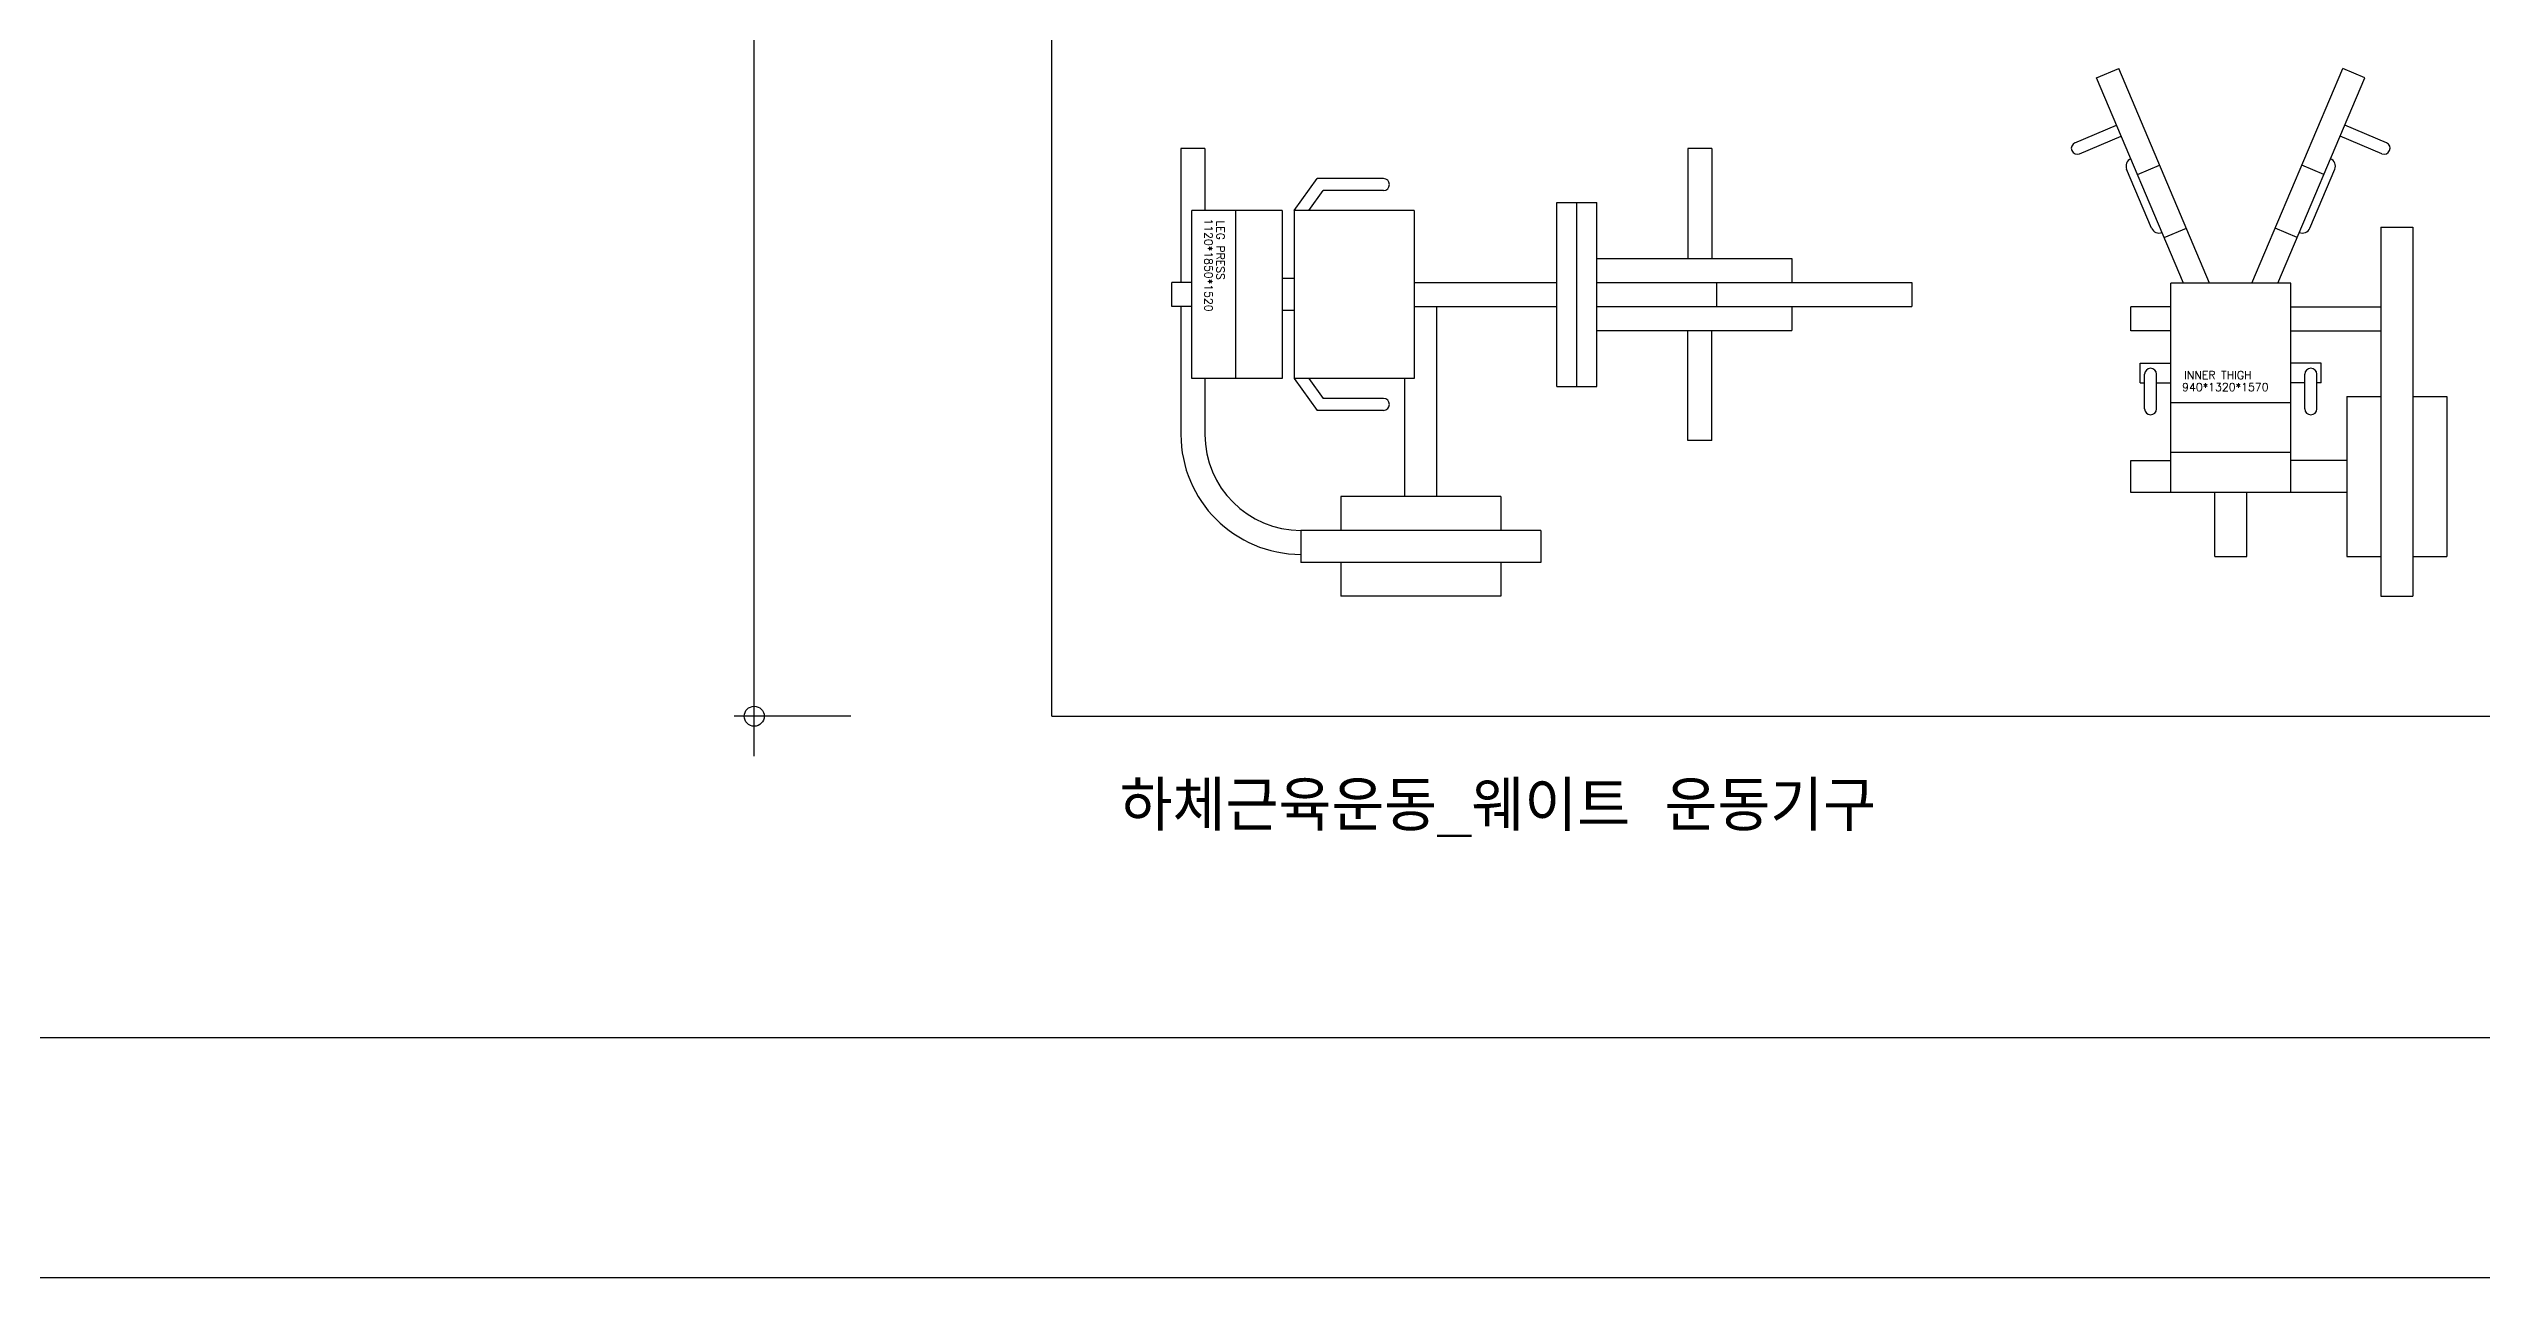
# Model space of a CAD drawing. Extents: x 0 to 37052, y -446 to 27700.
# Drawn here: x 15489 to 21571, y 0 to 3074 of the extents above; entities that cross this region are included whole.
import ezdxf

# ---------------------------------------------------------------- set-up
doc = ezdxf.new("R2010")
doc.units = 0
doc.header["$LTSCALE"] = 20
doc.header["$MEASUREMENT"] = 0
doc.layers.get('0').update_dxf_attribs({"linetype": 'CONTINUOUS'})
doc.layers.get('DEFPOINTS').update_dxf_attribs({"linetype": 'CONTINUOUS'})
for name, color, linetype in [('2CONTINUOUS', 2, 'CONTINUOUS'), ('3CONTINUOUS', 3, 'CONTINUOUS'), ('3FORM', 3, 'CONTINUOUS'), ('3TEXT', 3, 'CONTINUOUS'), ('4ele', 4, 'CONTINUOUS')]:
    doc.layers.add(name, color=color, linetype=linetype)
doc.styles.add('K_GEN', font='romans.shx', dxfattribs={"bigfont": 'whgtxt.shx'})
doc.styles.add('WHG', font='romans', dxfattribs={"bigfont": 'whgtxt'})
doc.dimstyles.new('STANDARD_WS', dxfattribs={"dimtxt": 2.5, "dimasz": 2.5, "dimexe": 1.25, "dimexo": 0.625, "dimtad": 1, "dimdec": 4, "dimdsep": 46, "dimtxsty": 'Standard', "dimcen": 2.5, "dimadec": 0, "dimazin": 0, "dimtfac": 1, "dimtdec": 4, "dimtmove": 0, "dimatfit": 3, "dimfxl": 0, "dimtolj": 1, "dimtzin": 0, "dimarcsym": 0})

# ---------------------------------------------------------------- blocks, each defined once
blk = doc.blocks.new('_CIDOTB')
at = {"color": 0, "linetype": 'ByBlock'}
blk.add_line((2, 0), (-1, 0), dxfattribs=at)
blk.add_circle((0, 0), 0.5, dxfattribs=at)
blk = doc.blocks.new('*D3')
at = {"layer": '4ele', "lineweight": -2}
for p, q in [((17629.2, 10403.6), (17203.3, 10403.6)), ((17253.3, 1453.6), (17253.3, 10353.6)), ((17494.7, 1403.6), (17203.3, 1403.6))]:
    blk.add_line(p, q, dxfattribs=at)
at = {"layer": 'DEFPOINTS', "color": 0}
for p in [(17253.3, 10403.6), (17679.2, 10403.6), (17544.7, 1403.6)]:
    blk.add_point(p, dxfattribs=at)
at = {"layer": '4ele', "lineweight": -2, "xscale": 50, "yscale": 50, "zscale": 50}
for p, rotation in [((17253.3, 10403.6), 90), ((17253.3, 1403.6), 270)]:
    blk.add_blockref('_CIDOTB', p, dxfattribs=dict(at, rotation=rotation))
at = {"layer": '4ele', "insert": (17128.9, 5903.6), "char_height": 125, "attachment_point": 5, "rotation": 90, "style": 'K_GEN'}
blk.add_mtext('\\A1;9,000', dxfattribs=at)
blk = doc.blocks.new('DIMDOT')
blk.add_line((-2, 0), (2, 0))
blk.add_circle((0, 0), 0.5)

msp = doc.modelspace()

# ---------------------------------------------------------------- linework, layer by layer
at = {"layer": '2CONTINUOUS', "color": 6}
for p, q in [((20609.16, 3000.19), (20664.4, 3023.6)), ((20826.5, 2487.22), (20609.16, 3000.19)), ((20891.66, 2487.22), (20664.4, 3023.6)), ((20997.15, 2487.22), (21224.4, 3023.6)), ((21062.31, 2487.22), (21279.65, 3000.19)), ((21279.65, 3000.19), (21224.4, 3023.6)), ((20555.06, 2838.02), (20659.18, 2882.14)), ((21333.75, 2838.02), (21229.63, 2882.14)), ((18319.94, 2823.6), (18319.94, 2488.6)), ((18379.94, 2823.6), (18319.94, 2823.6)), ((18379.94, 2823.6), (18379.94, 2668.6)), ((19647.51, 2823.6), (19587.51, 2823.6)), ((19587.51, 2823.6), (19587.51, 2548.6)), ((19647.51, 2823.6), (19647.51, 2548.6)), ((20566.76, 2810.4), (20670.88, 2854.51)), ((21322.05, 2810.4), (21217.93, 2854.51)), ((18603.03, 2668.6), (18660.42, 2748.6)), ((18826.29, 2748.6), (18660.42, 2748.6)), ((20746.65, 2624.42), (20684.23, 2771.74)), ((20711.42, 2758.82), (20766.67, 2782.23)), ((21177.39, 2758.82), (21122.14, 2782.23)), ((21142.16, 2624.42), (21204.58, 2771.74)), ((18639.95, 2668.6), (18675.82, 2718.6)), ((18826.29, 2718.6), (18675.82, 2718.6)), ((19259.96, 2228.6), (19259.96, 2688.6)), ((19259.96, 2688.6), (19359.96, 2688.6)), ((19309.96, 2228.6), (19309.96, 2688.6)), ((19359.96, 2228.6), (19359.96, 2688.6)), ((18573.03, 2668.6), (18347.51, 2668.6)), ((18347.51, 2248.6), (18347.51, 2668.6)), ((18457.51, 2248.6), (18457.51, 2668.6)), ((18573.03, 2668.6), (18573.03, 2248.6)), ((18903.03, 2668.6), (18603.03, 2668.6)), ((18603.03, 2668.6), (18603.03, 2248.6)), ((18903.03, 2668.6), (18903.03, 2248.6)), ((20778.23, 2601.15), (20833.47, 2624.55)), ((21110.58, 2601.15), (21055.33, 2624.55)), ((21319.4, 2626.9), (21319.4, 1703.6)), ((21319.4, 2626.9), (21399.4, 2626.9)), ((21399.4, 2626.9), (21399.4, 1703.6)), ((18603.03, 2498.6), (18573.03, 2498.6)), ((19359.96, 2548.6), (19847.51, 2548.6)), ((19847.51, 2548.6), (19847.51, 2488.6)), ((18297.51, 2428.6), (18297.51, 2488.6)), ((18347.51, 2488.6), (18297.51, 2488.6)), ((18903.03, 2488.6), (19259.96, 2488.6)), ((19359.96, 2488.6), (20147.51, 2488.6)), ((19659.96, 2428.6), (19659.96, 2488.6)), ((20147.51, 2488.6), (20147.51, 2428.6)), ((21094.4, 2487.22), (20794.4, 2487.22)), ((20794.4, 1963.6), (20794.4, 2487.22)), ((21094.4, 1963.6), (21094.4, 2487.22)), ((18347.51, 2428.6), (18297.51, 2428.6)), ((18319.94, 2428.6), (18319.94, 2108.6)), ((18603.03, 2418.6), (18573.03, 2418.6)), ((18903.03, 2428.6), (19259.96, 2428.6)), ((18959.94, 1953.6), (18959.94, 2428.6)), ((19359.96, 2428.6), (20147.51, 2428.6)), ((19847.51, 2428.6), (19847.51, 2368.6)), ((20794.4, 2428.02), (20694.4, 2428.02)), ((20694.4, 2368.02), (20694.4, 2428.02)), ((21094.4, 2428.02), (21319.4, 2428.02)), ((19359.96, 2368.6), (19847.51, 2368.6)), ((19587.51, 2093.6), (19587.51, 2368.6)), ((19647.51, 2093.6), (19647.51, 2368.6)), ((20794.4, 2368.02), (20694.4, 2368.02)), ((21094.4, 2368.02), (21319.4, 2368.02)), ((20718.18, 2237.22), (20718.18, 2287.22)), ((20718.18, 2287.22), (20794.4, 2287.22)), ((20729.17, 2172.64), (20729.17, 2258.97)), ((20759.17, 2172.64), (20759.17, 2258.97)), ((21170.62, 2287.22), (21094.4, 2287.22)), ((21129.64, 2172.64), (21129.64, 2258.97)), ((21159.64, 2172.64), (21159.64, 2258.97)), ((21170.62, 2237.22), (21170.62, 2287.22)), ((18573.03, 2248.6), (18347.51, 2248.6)), ((18379.94, 2248.6), (18379.94, 2108.6)), ((18903.03, 2248.6), (18603.03, 2248.6)), ((18603.03, 2248.6), (18660.42, 2168.6)), ((18639.95, 2248.6), (18675.82, 2198.6)), ((18826.29, 2198.6), (18675.82, 2198.6)), ((18879.94, 1953.6), (18879.94, 2248.6)), ((19259.96, 2228.6), (19359.96, 2228.6)), ((20718.18, 2237.22), (20729.17, 2237.22)), ((20759.17, 2237.22), (20794.4, 2237.22)), ((21129.64, 2237.22), (21094.4, 2237.22)), ((21170.62, 2237.22), (21159.64, 2237.22)), ((21234.4, 2203.6), (21319.4, 2203.6)), ((21234.4, 2203.6), (21234.4, 1803.6)), ((21399.4, 2203.6), (21484.4, 2203.6)), ((21484.4, 2203.6), (21484.4, 1803.6)), ((18826.29, 2168.6), (18660.42, 2168.6)), ((21094.4, 2187.22), (20794.4, 2187.22)), ((19647.51, 2093.6), (19587.51, 2093.6)), ((20694.4, 1963.6), (20694.4, 2043.6)), ((20694.4, 2043.6), (20794.4, 2043.6)), ((21094.4, 2063.6), (20794.4, 2063.6)), ((21234.4, 2043.6), (21094.4, 2043.6)), ((19119.94, 1953.6), (18719.94, 1953.6)), ((18719.94, 1953.6), (18719.94, 1868.6)), ((19119.94, 1953.6), (19119.94, 1868.6)), ((21234.4, 1963.6), (20694.4, 1963.6)), ((20904.4, 1803.6), (20904.4, 1963.6)), ((20984.4, 1803.6), (20984.4, 1963.6)), ((19219.94, 1868.6), (18619.94, 1868.6)), ((18619.94, 1868.6), (18619.94, 1788.6)), ((19219.94, 1868.6), (19219.94, 1788.6)), ((19219.94, 1788.6), (18619.94, 1788.6)), ((18719.94, 1788.6), (18719.94, 1703.6)), ((19119.94, 1788.6), (19119.94, 1703.6)), ((20904.4, 1803.6), (20984.4, 1803.6)), ((21234.4, 1803.6), (21319.4, 1803.6)), ((21399.4, 1803.6), (21484.4, 1803.6)), ((19119.94, 1703.6), (18719.94, 1703.6)), ((21319.4, 1703.6), (21399.4, 1703.6))]:
    msp.add_line(p, q, dxfattribs=at)
for centre, radius, start, end in [((20560.91, 2824.21), 15, 112.961643, 292.961643), ((20702.64, 2779.55), 20, 112.961643, 202.961643), ((21186.17, 2779.55), 20, 337.038357, 67.038357), ((21327.9, 2824.21), 15, 247.038357, 67.038357), ((18826.29, 2733.6), 15, 270, 90), ((20765.06, 2632.22), 20, 202.961643, 292.961643), ((21123.75, 2632.22), 20, 247.038357, 337.038357), ((20744.17, 2258.97), 15, 0, 180), ((21144.64, 2258.97), 15, 0, 180), ((18826.29, 2183.6), 15, 270, 90), ((20744.17, 2172.64), 15, 180, 0), ((21144.64, 2172.64), 15, 180, 0), ((18619.94, 2108.6), 300, 180, 270), ((18619.94, 2108.6), 240, 180, 270)]:
    msp.add_arc(centre, radius, start, end, dxfattribs=at)
at = {"layer": '3CONTINUOUS'}
for q in [(17997.51, 5809.26), (34997.51, 1403.6)]:
    msp.add_line((17997.51, 1403.6), q, dxfattribs=at)
at = {"layer": '3FORM', "color": 2, "linetype": 'Continuous'}
msp.add_line((8888, 600), (35552, 600), dxfattribs=at)
at = {"layer": '3FORM', "color": 3, "linetype": 'Continuous'}
msp.add_line((0, 0), (35552, 0), dxfattribs=at)

# ---------------------------------------------------------------- texts
at = {"layer": '3TEXT', "color": 3, "linetype": 'Continuous', "style": 'K_GEN'}
msp.add_text('하체근육운동_웨이트 운동기구', height=125, dxfattribs=at).set_placement((18167.03, 1116.76))
at = {"layer": 'DEFPOINTS', "style": 'WHG'}
for s, p in [('1120*1850*1520', (18379.03, 2648.96)), ('LEG PRESS', (18409.03, 2643.98))]:
    msp.add_text(s, height=20, rotation=270, dxfattribs=at).set_placement(p)
for s, p in [('INNER THIGH', (20827.93, 2246.94)), ('940*1320*1570', (20822.96, 2216.94))]:
    msp.add_text(s, height=20, dxfattribs=at).set_placement(p)

# ---------------------------------------------------------------- dimensions: what is measured, and where the dimension line sits
at = {"layer": '4ele'}
dim = msp.add_linear_dim(base=(17253.31, 10403.6), p1=(17544.68, 1403.6), p2=(17679.23, 10403.6), angle=90, dimstyle='STANDARD_WS', override={"dimscale": 50, "dimasz": 1, "dimexe": 1, "dimexo": 1, "dimgap": 1, "dimdec": 1, "dimlunit": 6, "dimtxsty": 'K_GEN', "dimblk": 'DIMDOT', "dimblk1": '_CIDOTB', "dimblk2": '_CIDOTB', "dimsah": 1, "dimcen": 1, "dimdle": 1.5, "dimclrd": 256, "dimclre": 256, "dimclrt": 256, "dimtix": 1, "dimtmove": 2, "dimtvp": 1}, dxfattribs=at)
dim.commit()
dim.dimension.update_dxf_attribs({"geometry": '*D3', "text_midpoint": (17128.91, 5903.6)})

doc.saveas('drawing.dxf')
